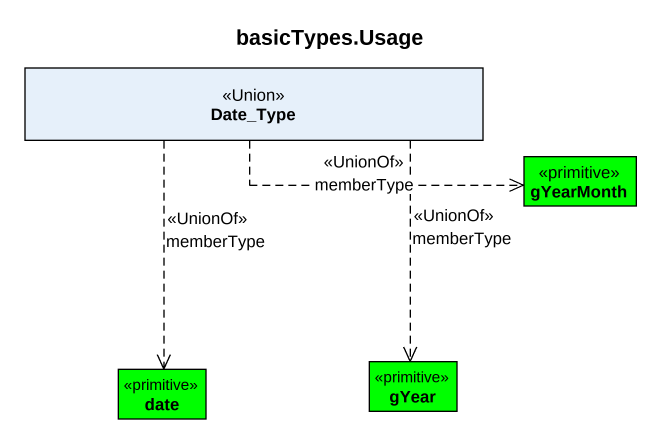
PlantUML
@startuml
title basicTypes.Usage
hide circle
hide empty members
class Date_Type <<Union>>
class gYearMonth <<primitive>> #00FF00
class date <<primitive>> #00FF00
class gYear <<primitive>> #00FF00
Date_Type .right.> gYearMonth : <<UnionOf>>\nmemberType
Date_Type ..> date : <<UnionOf>>\nmemberType
Date_Type ..> gYear : <<UnionOf>>\nmemberType
@enduml
